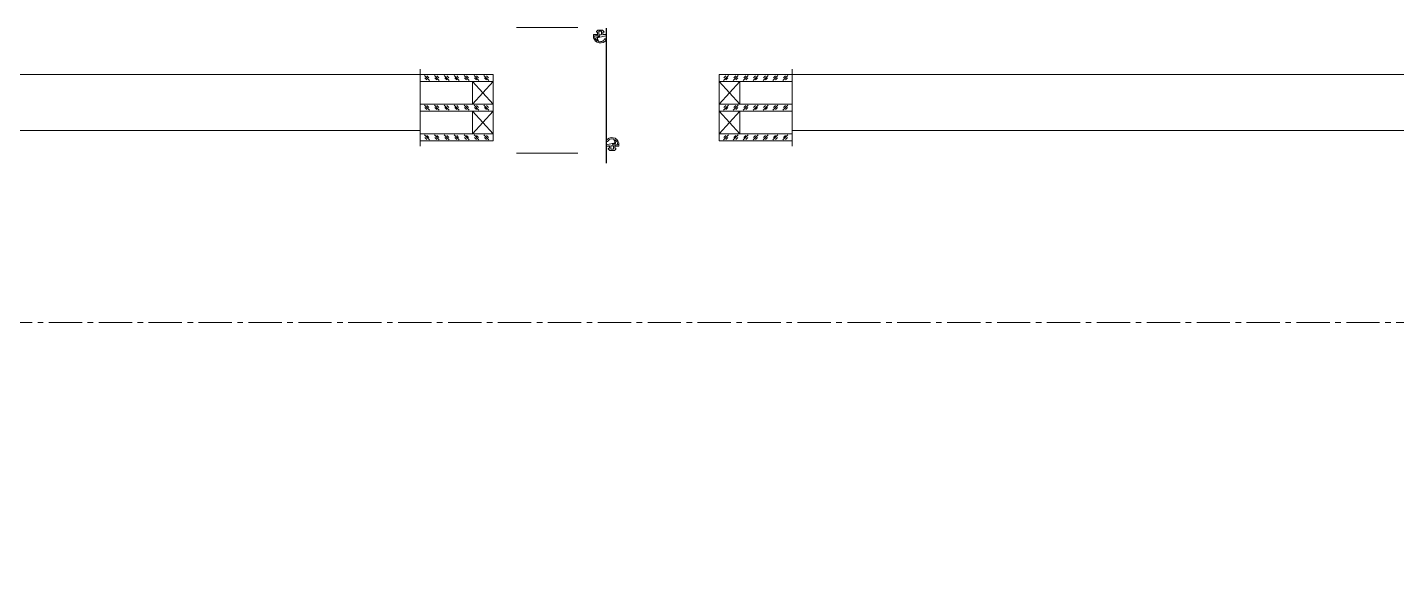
# Model space of a CAD drawing. Header units: millimetres. Extents: x -24360 to 609566, y -391049 to 148426.
# Drawn here: x 67728 to 68512, y 68250 to 68569 of the extents above; entities that cross this region are included whole.
import ezdxf

# ---------------------------------------------------------------- set-up
doc = ezdxf.new("R2010")
doc.units = ezdxf.units.MM
doc.linetypes.add('CENTER', pattern=[50.8, 31.75, -6.35, 6.35, -6.35])
doc.linetypes.add('CENTER2', pattern=[28.575, 19.05, -3.175, 3.175, -3.175])
doc.layers.get('Defpoints').update_dxf_attribs({"color": 140})
for name, color, linetype, lineweight in [('Al', 59, 'Continuous', 13), ('Cen', 1, 'CENTER2', 13), ('АР_Оси_РД_размер', 8, 'Continuous', 0), ('АР_Стены_Стекло', 4, 'Continuous', 13), ('Витражные конструкции', 252, 'Continuous', 15)]:
    doc.layers.add(name, color=color, linetype=linetype, lineweight=lineweight)
doc.layers.add('CENTER', color=1, linetype='CENTER')
doc.layers.add('АР_Оси_РД_100', color=7, linetype='Continuous', lineweight=0, true_color=0x525252)
doc.layers.add('РД_Оси_100', color=7, linetype='Continuous', lineweight=0, true_color=0x525252)
doc.styles.add('style1', font='ARIALN.TTF')
doc.dimstyles.new('Dim100_ареал', dxfattribs={"dimscale": 100, "dimtxt": 2.5, "dimasz": 1, "dimexe": 1, "dimexo": 1, "dimgap": 0.5, "dimtad": 1, "dimzin": 12, "dimdsep": 46, "dimtxsty": 'style1', "dimblk": 'ARCHTICK', "dimcen": 1, "dimdle": 1, "dimclrd": 256, "dimclre": 256, "dimaunit": 1, "dimadec": 0, "dimazin": 3, "dimtfac": 1, "dimtmove": 1, "dimatfit": 3, "dimldrblk": 'OPEN30', "dimfxl": 4, "dimfxlon": 1, "dimtolj": 1, "dimtzin": 0, "dimlwd": 9, "dimlwe": 9, "dimarcsym": 0})

# ---------------------------------------------------------------- blocks, each defined once
blk = doc.blocks.new('_ArchTick')
at = {"color": 0, "linetype": 'ByBlock', "const_width": 0.15}
blk.add_lwpolyline([(-0.5, -0.5), (0.5, 0.5)], dxfattribs=at)
blk = doc.blocks.new('*D149')
at = {"layer": 'Defpoints', "color": 0, "lineweight": 50, "transparency": 16777216}
for p in [(68364, 68400), (70364, 68400), (68364, 15000)]:
    blk.add_point(p, dxfattribs=at)
at = {"layer": 'АР_Оси_РД_размер', "lineweight": 9, "transparency": 16777216}
for p, q in [((70364, 14900), (70364, 68500)), ((69964, 68400), (70464, 68400)), ((69964, 15000), (70464, 15000))]:
    blk.add_line(p, q, dxfattribs=at)
at = {"layer": 'АР_Оси_РД_размер', "lineweight": 9, "transparency": 16777216, "xscale": 100, "yscale": 100, "zscale": 100}
for p, rotation in [((70364, 68400), 90), ((70364, 15000), 270)]:
    blk.add_blockref('_ArchTick', p, dxfattribs=dict(at, rotation=rotation))
at = {"layer": 'АР_Оси_РД_размер', "color": 0, "transparency": 16777216, "insert": (70186.35, 41700), "char_height": 250, "attachment_point": 5, "rotation": 90, "style": 'style1'}
blk.add_mtext('\\A1;53400', dxfattribs=at)
blk = doc.blocks.new('_Open30')
at = {"color": 0, "linetype": 'ByBlock', "lineweight": -2}
for p, q in [((-1, 0.2679), (0, 0)), ((0, 0), (-1, -0.2679)), ((0, 0), (-1, 0))]:
    blk.add_line(p, q, dxfattribs=at)
blk = doc.blocks.new('*D275')
at = {"layer": 'Defpoints', "color": 0, "lineweight": 50, "transparency": 16777216}
for p in [(68364, 68400), (68364, 63600), (69864, 63600)]:
    blk.add_point(p, dxfattribs=at)
at = {"layer": 'АР_Оси_РД_размер', "lineweight": 9, "transparency": 16777216}
for p, q in [((69864, 68500), (69864, 63500)), ((69464, 68400), (69964, 68400)), ((69464, 63600), (69964, 63600))]:
    blk.add_line(p, q, dxfattribs=at)
at = {"layer": 'АР_Оси_РД_размер', "lineweight": 9, "transparency": 16777216, "xscale": 100, "yscale": 100, "zscale": 100}
for p, rotation in [((69864, 68400), 90), ((69864, 63600), 270)]:
    blk.add_blockref('_ArchTick', p, dxfattribs=dict(at, rotation=rotation))
at = {"layer": 'АР_Оси_РД_размер', "color": 0, "transparency": 16777216, "insert": (69686.35, 66000), "char_height": 250, "attachment_point": 5, "rotation": 90, "style": 'style1'}
blk.add_mtext('\\A1;4800', dxfattribs=at)
blk = doc.blocks.new('ТПУ-45.02')
at = {"elevation": 0}
blk.add_lwpolyline([(-1.95, 2.5, -0.916659), (-1.46, 2.45), (-1.46, 1.4, -0.398231), (-1.56, 1.3), (-1.95, 1.3, 0.668179), (-2.12, 0.87), (-1.32, 0.07, 0.198912), (-1.15, 0), (1.15, 0, 0.198912), (1.33, 0.07), (2.13, 0.87, 0.668179), (1.95, 1.3), (1.6, 1.3, -0.414214), (1.5, 1.4), (1.5, 2.45, -0.904069), (2, 2.5), (3.25, 2.5, 0.414214), (3.5, 2.75), (3.5, 3.12, 0.327426), (3.33, 3.36), (-1.02, 4.3, 0.167079), (-1.18, 4.27, -0.978527), (-1.56, 4.79, 0.140808), (-1.48, 4.91), (-0.96, 6.38, -0.301775), (-0.78, 6.57, -0.191208), (1.62, 6.31, -0.2528), (1.73, 6.1, 0.249371), (1.83, 5.89, -0.087675), (2.52, 5.19, 0.34791), (2.81, 5.09), (3.32, 5.37, 0.434986), (3.41, 5.73, 0.631386), (-3.78, 4.46), (-3.8, 2.75, 0.423855), (-3.56, 2.5)], format="xyb", close=True, dxfattribs=at)
blk.add_lwpolyline([(-1.97, 4.34, 0.440609), (-1.77, 4.03), (-0.49, 3.79, -0.880439), (-0.55, 3.3), (-3.19, 3.3, -0.266716), (-1.66, 6.19, -0.681981), (-1.51, 6.08)], format="xyb", close=True)
blk.add_lwpolyline([(0.55, 0.69, 0.413945), (0.7, 0.84), (0.7, 2.45, 0.414214), (0.45, 2.7), (-0.45, 2.7, 0.414214), (-0.7, 2.45), (-0.7, 0.84, 0.413945), (-0.55, 0.69), (0.55, 0.69)], format="xyb")
blk = doc.blocks.new('РУ-65.05')
blk.add_blockref('ТПУ-45.02', (-2.63, -2.5))
blk = doc.blocks.new('Стекло 4 мм разрез')
at = {"layer": 'Al'}
for p, q in [((-2, -41.94), (-2, 0)), ((2, -41.94), (2, 0))]:
    blk.add_line(p, q, dxfattribs=at)
at = {"layer": 'Al', "ltscale": 4}
blk.add_line((2, 0), (-2, 0), dxfattribs=at)
at = {"layer": 'Al', "color": 5, "linetype": 'Continuous'}
for p, q in [((-1.42, -5.36), (1.42, -2.52)), ((-1.14, -3.94), (0, -2.81)), ((0, -5.08), (1.14, -3.94)), ((-1.42, -11.04), (1.42, -8.2)), ((-1.42, -16.71), (1.42, -13.88)), ((-1.14, -9.62), (0, -8.48)), ((-1.14, -15.3), (0, -14.16)), ((0, -10.75), (1.14, -9.62)), ((0, -16.43), (1.14, -15.3)), ((-1.42, -22.39), (1.42, -19.55)), ((-1.14, -20.97), (0, -19.84)), ((0, -22.11), (1.14, -20.97)), ((-1.42, -28.07), (1.42, -25.23)), ((-1.42, -33.74), (1.42, -30.91)), ((-1.14, -26.65), (0, -25.51)), ((-1.14, -32.33), (0, -31.19)), ((0, -27.78), (1.14, -26.65)), ((-1.42, -39.42), (1.42, -36.58)), ((-1.14, -38), (0, -36.87)), ((0, -33.46), (1.14, -32.33)), ((0, -39.14), (1.14, -38))]:
    blk.add_line(p, q, dxfattribs=at)
blk = doc.blocks.new('СПД 38 4+4+4')
at = {"layer": 'Al', "ltscale": 4}
for p, q in [((4, 0), (17, -12)), ((4, -12), (17, 0)), ((21, 0), (34, -12)), ((21, -12), (34, 0))]:
    blk.add_line(p, q, dxfattribs=at)
for points in [[(4, 0), (17, 0), (17, -12), (4, -12)], [(21, 0), (34, 0), (34, -12), (21, -12)]]:
    blk.add_lwpolyline(points, close=True, dxfattribs=at)
at = {"layer": 'Cen', "ltscale": 5}
blk.add_line((41, -41.94), (-3, -41.94), dxfattribs=at)
at = {"layer": 'Al', "ltscale": 4}
for p in [(2, 0), (19, 0), (36, 0)]:
    blk.add_blockref('Стекло 4 мм разрез', p, dxfattribs=at)
blk = doc.blocks.new('дверь 72 стык створок')
for p, q in [((-122.86, 26.95), (-157.86, 26.95)), ((-122.86, -45.05), (-157.86, -45.05))]:
    blk.add_line(p, q)
at = {"layer": 'CENTER', "ltscale": 5}
blk.add_line((-106.56, 26.57), (-106.56, -50.79), dxfattribs=at)
at = {"xscale": -1, "rotation": 180}
blk.add_blockref('РУ-65.05', (-107.35, 22.95), dxfattribs=at)
at = {"xscale": -1}
blk.add_blockref('РУ-65.05', (-105.76, -41.05), dxfattribs=at)
at = {"layer": 'Al', "ltscale": 4, "rotation": 270}
blk.add_blockref('СПД 38 4+4+4', (-171.17, 0), dxfattribs=at)
at = {"layer": 'Al', "ltscale": 4, "xscale": -1, "rotation": 90}
blk.add_blockref('СПД 38 4+4+4', (-41.94, 0), dxfattribs=at)
blk = doc.blocks.new('Д-4 план')
at = {"layer": 'АР_Стены_Стекло', "ltscale": 35}
for p, q in [((-64.95, 1922.65), (-64.95, 1038.15)), ((-32.95, 1922.65), (-32.95, 1038.15)), ((-64.95, 825.04), (-64.95, 168.35)), ((-32.95, 825.04), (-32.95, 168.35))]:
    blk.add_line(p, q, dxfattribs=at)
at = {"layer": 'Витражные конструкции', "ltscale": 4, "rotation": 269.9999999999999}
blk.add_blockref('дверь 72 стык створок', (-32.95, 825.04), dxfattribs=at)
blk = doc.blocks.new('СОШ_2200_АР_ОСИ_М100_28.05.24')
at = {"layer": 'АР_Оси_РД_100', "linetype": 'CENTER2'}
blk.add_lwpolyline([(78274.959, 68400), (-5454.958, 68400), (-5954.958, 68250)], dxfattribs=at)
at = {"layer": 'АР_Оси_РД_размер'}
for base, p1, p2, picture, middle in [((70363.995, 68400), (68363.995, 15000), (68363.995, 68400), '*D149', (70186.352, 41700)), ((69863.995, 63600), (68363.995, 68400), (68363.995, 63600), '*D275', (69686.352, 66000))]:
    dim = blk.add_linear_dim(base=base, p1=p1, p2=p2, angle=90, dimstyle='Dim100_ареал', dxfattribs=at)
    dim.commit()
    dim.dimension.update_dxf_attribs({"geometry": picture, "text_midpoint": middle})

msp = doc.modelspace()

# ---------------------------------------------------------------- block references
at = {"layer": 'РД_Оси_100'}
msp.add_blockref('СОШ_2200_АР_ОСИ_М100_28.05.24', (0, 0), dxfattribs=at)

# ---------------------------------------------------------------- next in the draw order: block references
at = {"layer": 'Витражные конструкции', "color": 18, "ltscale": 35, "true_color": 0x000000, "rotation": 90}
msp.add_blockref('Д-4 план', (68991.008, 68574.999), dxfattribs=at)

doc.saveas('drawing.dxf')
